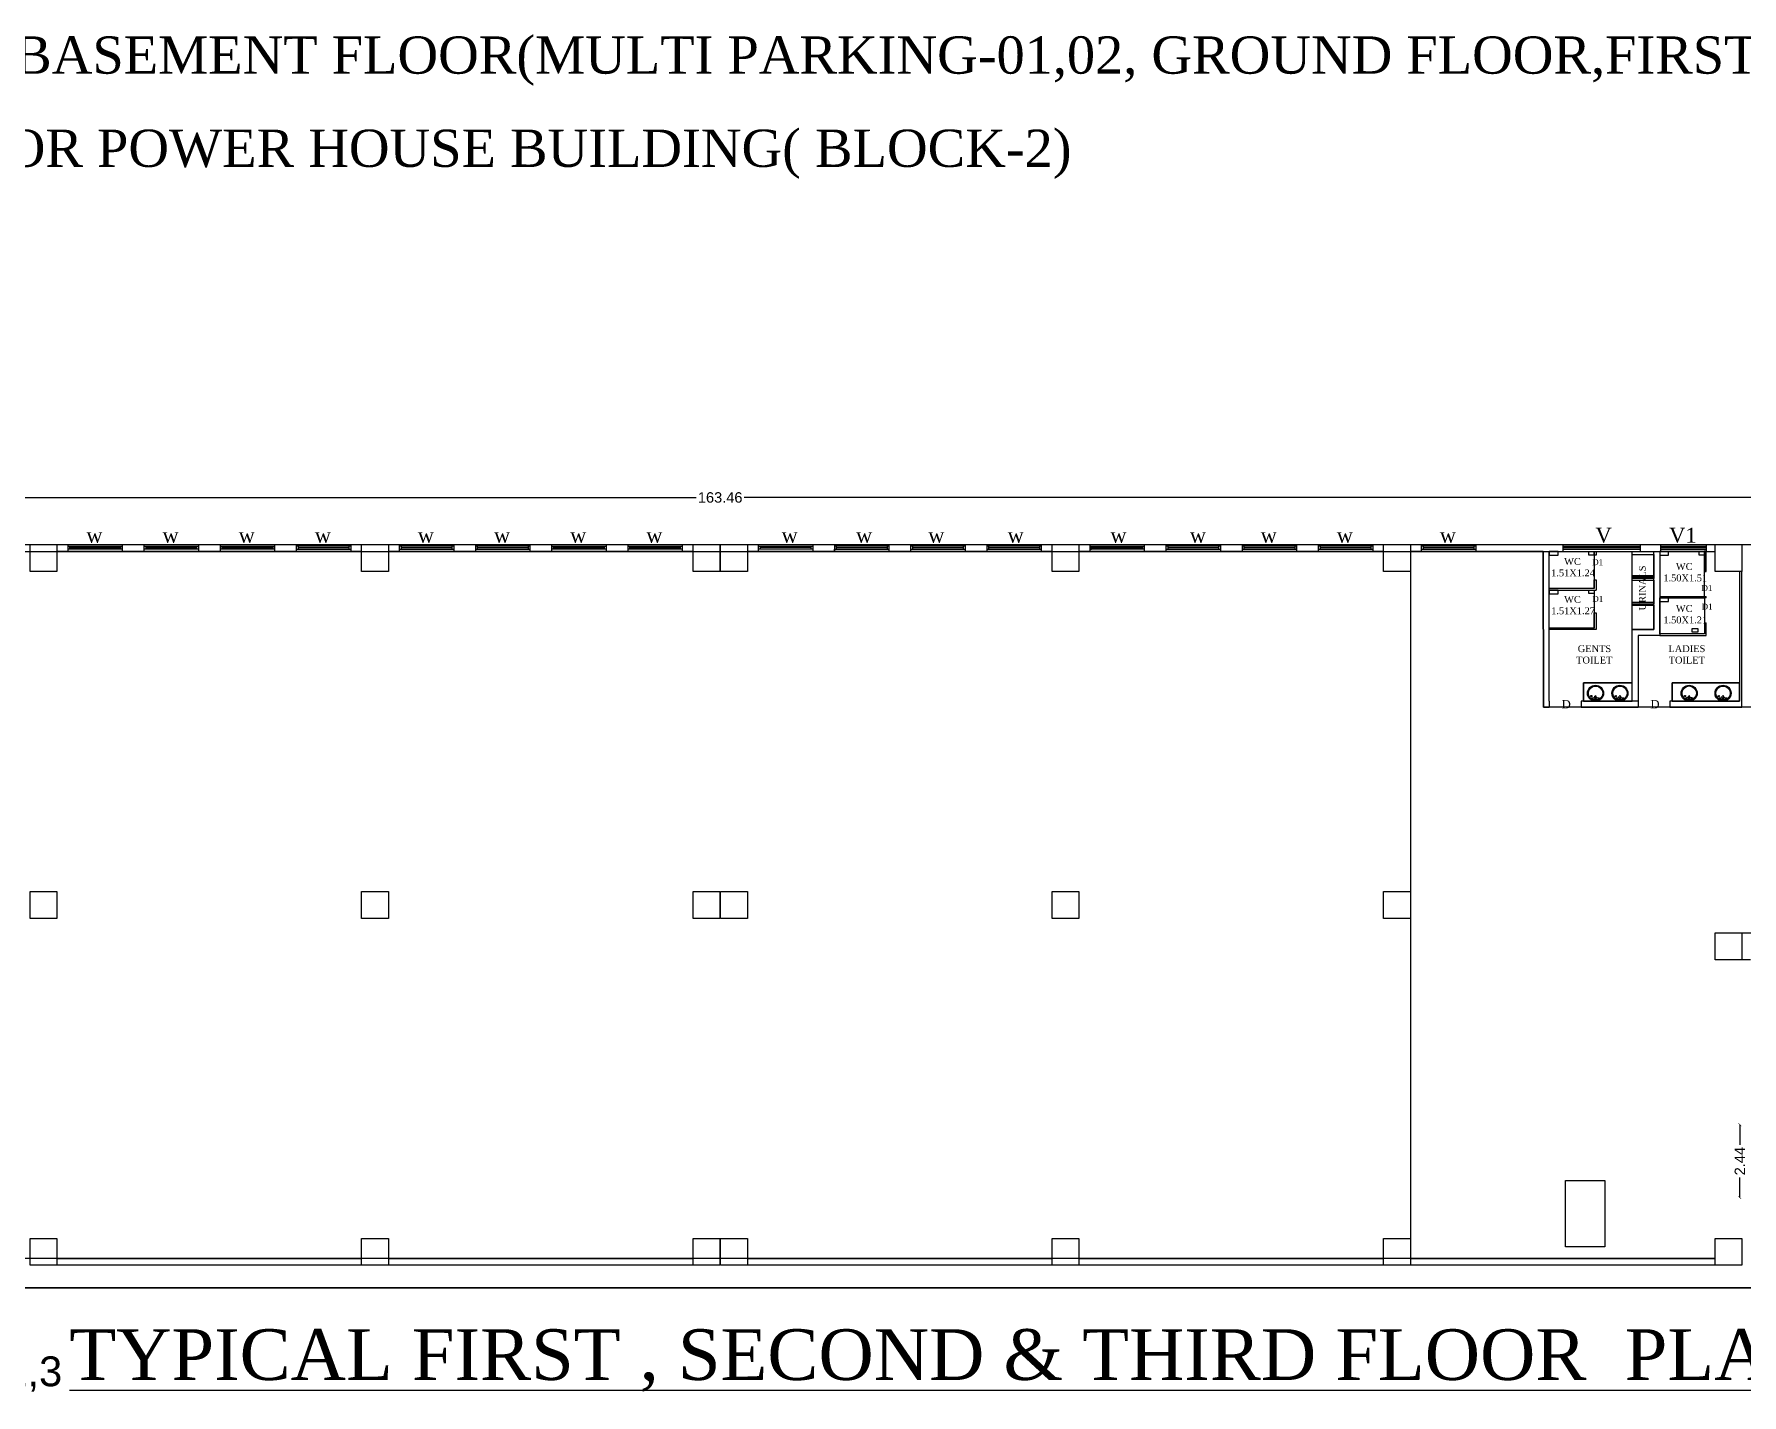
# Model space of a CAD drawing. Header units: metres. Extents: x 3229 to 14086, y -2906 to 1156.
# Drawn here: x 13699.1 to 13756.4, y -2721.6 to -2675.9 of the extents above; entities that cross this region are included whole.
import ezdxf

# ---------------------------------------------------------------- set-up
doc = ezdxf.new("R2010")
doc.units = ezdxf.units.M
doc.header["$MEASUREMENT"] = 0
for name, color, linetype in [('BLK_1_FLR_1_BATH', 1, 'Continuous'), ('BLK_1_FLR_1_BLT_UP_AREA', 18, 'Continuous'), ('BLK_1_FLR_1_CARPET_AREA', 18, 'Continuous'), ('BLK_1_FLR_1_DRINKING_WATER', 7, 'Continuous'), ('BLK_1_FLR_1_EXIT_WIDTH_DOOR', 2, 'Continuous'), ('BLK_1_FLR_1_REGULAR_ROOM', 3, 'Continuous'), ('BLK_1_FLR_1_URINAL', 235, 'Continuous'), ('BLK_1_FLR_1_WASH', 55, 'Continuous')]:
    doc.layers.add(name, color=color, linetype=linetype)
doc.styles.add('arial', font='arial.ttf', dxfattribs={"height": 0.35})
doc.styles.add('i', font='romantic.ttf')
doc.styles.get("Standard").update_dxf_attribs({"font": 'arial.ttf'})
doc.styles.add('TIMES NEW ROMAN', font='times.ttf')
doc.dimstyles.new('Standard3', dxfattribs={"dimtxt": 0.35, "dimasz": 0.1, "dimexe": 0.18, "dimexo": 0.0625, "dimgap": 0.09, "dimtad": 0, "dimzin": 0, "dimdsep": 46, "dimtxsty": 'arial', "dimblk": 'ARCHTICK', "dimcen": 0.09, "dimse1": 1, "dimse2": 1, "dimadec": 0, "dimazin": 0, "dimtfac": 1, "dimtofl": 0, "dimtmove": 1, "dimatfit": 3, "dimfxl": 0, "dimtolj": 1, "dimtzin": 0, "dimarcsym": 0})

# ---------------------------------------------------------------- blocks, each defined once
blk = doc.blocks.new('_ArchTick')
at = {"color": 0, "linetype": 'ByBlock', "const_width": 0.15}
blk.add_lwpolyline([(-0.5, -0.5), (0.5, 0.5)], dxfattribs=at)
blk = doc.blocks.new('*D10')
at = {"color": 0, "lineweight": -2}
for p, q in [((13640.411, -2691.461), (13721.342, -2691.461)), ((13803.872, -2691.461), (13722.942, -2691.461))]:
    blk.add_line(p, q, dxfattribs=at)
at = {"layer": 'DefPoints', "color": 0}
for p in [(13803.872, -2691.461), (13640.411, -2693.04), (13803.872, -2693.04)]:
    blk.add_point(p, dxfattribs=at)
at = {"color": 0, "lineweight": -2, "xscale": 0.4, "yscale": 0.4, "zscale": 0.4, "rotation": 180}
blk.add_blockref('_ArchTick', (13640.411, -2691.461), dxfattribs=at)
at = {"color": 0, "lineweight": -2, "xscale": 0.4, "yscale": 0.4, "zscale": 0.4}
blk.add_blockref('_ArchTick', (13803.872, -2691.461), dxfattribs=at)
at = {"color": 0, "insert": (13722.142, -2691.461), "char_height": 0.35, "attachment_point": 5, "style": 'arial'}
blk.add_mtext('\\A1;163.46', dxfattribs=at)
blk = doc.blocks.new('*D142')
at = {"layer": 'BLK_1_FLR_1_EXIT_WIDTH_DOOR', "color": 0, "lineweight": -2}
for p, q in [((13756.326, -2712.495), (13756.326, -2713.168)), ((13756.326, -2714.935), (13756.326, -2714.262))]:
    blk.add_line(p, q, dxfattribs=at)
at = {"layer": 'DefPoints', "color": 0}
for p in [(13756.326, -2712.495), (13756.689, -2712.495), (13756.689, -2714.935)]:
    blk.add_point(p, dxfattribs=at)
at = {"layer": 'BLK_1_FLR_1_EXIT_WIDTH_DOOR', "color": 0, "lineweight": -2, "xscale": 0.1, "yscale": 0.1, "zscale": 0.1}
for p, rotation in [((13756.326, -2712.495), 90), ((13756.326, -2714.935), 270)]:
    blk.add_blockref('_ArchTick', p, dxfattribs=dict(at, rotation=rotation))
at = {"layer": 'BLK_1_FLR_1_EXIT_WIDTH_DOOR', "color": 0, "insert": (13756.326, -2713.715), "char_height": 0.35, "attachment_point": 5, "rotation": 90, "style": 'arial'}
blk.add_mtext('\\A1;2.44', dxfattribs=at)

msp = doc.modelspace()

# ---------------------------------------------------------------- linework, layer by layer
at = {"color": 0, "ltscale": 0.2}
for p, q in [((13700.269, -2693.04), (13700.269, -2693.27)), ((13700.269, -2693.089), (13702.097, -2693.089)), ((13700.332, -2693.089), (13700.332, -2693.191)), ((13702.034, -2693.089), (13702.034, -2693.191)), ((13702.097, -2693.04), (13702.097, -2693.27)), ((13702.822, -2693.04), (13702.822, -2693.27)), ((13702.822, -2693.089), (13704.651, -2693.089)), ((13702.885, -2693.089), (13702.885, -2693.191)), ((13704.587, -2693.089), (13704.587, -2693.191)), ((13704.651, -2693.04), (13704.651, -2693.27)), ((13705.375, -2693.04), (13705.375, -2693.27)), ((13705.375, -2693.089), (13707.204, -2693.089)), ((13705.438, -2693.089), (13705.438, -2693.191)), ((13707.14, -2693.089), (13707.14, -2693.191)), ((13707.204, -2693.04), (13707.204, -2693.27)), ((13707.928, -2693.04), (13707.928, -2693.27)), ((13709.757, -2693.089), (13707.928, -2693.089)), ((13707.992, -2693.089), (13707.992, -2693.191)), ((13709.693, -2693.089), (13709.693, -2693.191)), ((13709.757, -2693.04), (13709.757, -2693.27)), ((13711.381, -2693.04), (13711.381, -2693.27)), ((13713.21, -2693.089), (13711.381, -2693.089)), ((13711.445, -2693.089), (13711.445, -2693.191)), ((13713.146, -2693.089), (13713.146, -2693.191)), ((13713.21, -2693.04), (13713.21, -2693.27)), ((13713.934, -2693.04), (13713.934, -2693.27)), ((13715.763, -2693.089), (13713.934, -2693.089)), ((13713.998, -2693.089), (13713.998, -2693.191)), ((13715.7, -2693.089), (13715.7, -2693.191)), ((13715.763, -2693.04), (13715.763, -2693.27)), ((13716.487, -2693.04), (13716.487, -2693.27)), ((13716.487, -2693.089), (13718.316, -2693.089)), ((13716.551, -2693.191), (13716.551, -2693.089)), ((13718.253, -2693.089), (13718.253, -2693.191)), ((13718.316, -2693.04), (13718.316, -2693.27)), ((13719.041, -2693.04), (13719.041, -2693.27)), ((13719.041, -2693.089), (13719.104, -2693.089)), ((13719.104, -2693.089), (13720.869, -2693.089)), ((13719.104, -2693.089), (13719.104, -2693.191)), ((13720.806, -2693.089), (13720.806, -2693.191)), ((13720.869, -2693.04), (13720.869, -2693.27)), ((13723.419, -2693.04), (13723.419, -2693.27)), ((13723.419, -2693.089), (13725.247, -2693.089)), ((13723.482, -2693.089), (13723.482, -2693.191)), ((13725.184, -2693.089), (13725.184, -2693.191)), ((13725.247, -2693.04), (13725.247, -2693.27)), ((13725.972, -2693.04), (13725.972, -2693.27)), ((13727.801, -2693.089), (13725.972, -2693.089)), ((13726.035, -2693.089), (13726.035, -2693.191)), ((13727.737, -2693.089), (13727.737, -2693.191)), ((13727.801, -2693.04), (13727.801, -2693.27)), ((13728.525, -2693.04), (13728.525, -2693.27)), ((13730.354, -2693.089), (13728.525, -2693.089)), ((13728.588, -2693.089), (13728.588, -2693.191)), ((13730.29, -2693.089), (13730.29, -2693.191)), ((13730.354, -2693.04), (13730.354, -2693.27)), ((13731.078, -2693.04), (13731.078, -2693.27)), ((13732.907, -2693.089), (13731.078, -2693.089)), ((13731.142, -2693.089), (13731.142, -2693.191)), ((13732.843, -2693.089), (13732.843, -2693.191)), ((13732.907, -2693.04), (13732.907, -2693.27)), ((13734.531, -2693.04), (13734.531, -2693.27)), ((13734.531, -2693.089), (13736.36, -2693.089)), ((13734.595, -2693.191), (13734.595, -2693.089)), ((13736.296, -2693.089), (13736.296, -2693.191)), ((13736.36, -2693.04), (13736.36, -2693.27)), ((13737.084, -2693.04), (13737.084, -2693.27)), ((13738.913, -2693.089), (13737.084, -2693.089)), ((13737.148, -2693.089), (13737.148, -2693.191)), ((13738.85, -2693.089), (13738.85, -2693.191)), ((13738.913, -2693.04), (13738.913, -2693.27)), ((13739.637, -2693.04), (13739.637, -2693.27)), ((13741.466, -2693.089), (13739.637, -2693.089)), ((13739.701, -2693.089), (13739.701, -2693.191)), ((13741.403, -2693.089), (13741.403, -2693.191)), ((13741.466, -2693.04), (13741.466, -2693.27)), ((13742.191, -2693.04), (13742.191, -2693.27)), ((13744.019, -2693.089), (13742.191, -2693.089)), ((13742.254, -2693.089), (13742.254, -2693.191)), ((13743.956, -2693.089), (13743.956, -2693.191)), ((13744.019, -2693.04), (13744.019, -2693.27)), ((13745.644, -2693.04), (13745.644, -2693.27)), ((13747.472, -2693.089), (13745.644, -2693.089)), ((13745.707, -2693.089), (13745.707, -2693.191)), ((13747.409, -2693.089), (13747.409, -2693.191)), ((13747.472, -2693.04), (13747.472, -2693.27)), ((13750.394, -2693.04), (13750.394, -2693.27)), ((13750.394, -2693.089), (13752.987, -2693.089)), ((13752.987, -2693.04), (13752.987, -2693.27)), ((13753.67, -2693.04), (13753.67, -2693.27)), ((13753.67, -2693.088), (13755.194, -2693.088)), ((13755.194, -2693.04), (13755.194, -2693.27)), ((13702.097, -2693.191), (13700.269, -2693.191)), ((13700.332, -2693.14), (13702.034, -2693.14)), ((13704.651, -2693.191), (13702.822, -2693.191)), ((13702.885, -2693.14), (13704.587, -2693.14)), ((13707.204, -2693.191), (13705.375, -2693.191)), ((13705.438, -2693.14), (13707.14, -2693.14)), ((13707.928, -2693.191), (13709.757, -2693.191)), ((13707.992, -2693.14), (13709.693, -2693.14)), ((13711.381, -2693.191), (13713.21, -2693.191)), ((13711.445, -2693.14), (13713.146, -2693.14)), ((13713.934, -2693.191), (13715.763, -2693.191)), ((13713.998, -2693.14), (13715.7, -2693.14)), ((13718.316, -2693.191), (13716.487, -2693.191)), ((13716.551, -2693.14), (13718.253, -2693.14)), ((13720.869, -2693.191), (13719.041, -2693.191)), ((13719.104, -2693.14), (13720.806, -2693.14)), ((13725.247, -2693.191), (13723.419, -2693.191)), ((13725.184, -2693.14), (13723.482, -2693.14)), ((13725.972, -2693.27), (13725.972, -2693.191)), ((13725.972, -2693.191), (13727.801, -2693.191)), ((13726.035, -2693.14), (13727.737, -2693.14)), ((13728.525, -2693.191), (13730.354, -2693.191)), ((13728.588, -2693.14), (13730.29, -2693.14)), ((13731.078, -2693.191), (13732.907, -2693.191)), ((13731.142, -2693.14), (13732.843, -2693.14)), ((13736.36, -2693.191), (13734.531, -2693.191)), ((13734.531, -2693.191), (13734.595, -2693.191)), ((13734.595, -2693.14), (13736.296, -2693.14)), ((13737.084, -2693.191), (13738.913, -2693.191)), ((13737.148, -2693.14), (13738.85, -2693.14)), ((13739.637, -2693.191), (13741.466, -2693.191)), ((13739.701, -2693.14), (13741.403, -2693.14)), ((13742.191, -2693.191), (13744.019, -2693.191)), ((13742.254, -2693.14), (13743.956, -2693.14)), ((13745.644, -2693.191), (13747.472, -2693.191)), ((13745.707, -2693.14), (13747.409, -2693.14)), ((13749.738, -2693.27), (13749.739, -2698.491)), ((13749.939, -2698.291), (13749.938, -2693.27)), ((13750.394, -2693.14), (13752.987, -2693.14)), ((13750.394, -2693.191), (13752.987, -2693.191)), ((13751.448, -2693.39), (13751.448, -2693.27)), ((13751.448, -2693.39), (13751.448, -2693.39)), ((13751.507, -2693.39), (13751.448, -2693.39)), ((13751.507, -2693.27), (13751.507, -2693.39)), ((13752.716, -2695.886), (13752.716, -2693.27)), ((13753.442, -2695.886), (13753.442, -2693.27)), ((13753.642, -2693.27), (13753.642, -2696.086)), ((13753.67, -2693.139), (13755.194, -2693.139)), ((13753.67, -2693.19), (13755.194, -2693.19)), ((13755.144, -2693.24), (13755.144, -2693.942)), ((13755.194, -2693.942), (13755.194, -2693.24)), ((13751.448, -2694.514), (13751.448, -2694.225)), ((13751.448, -2694.225), (13751.507, -2694.225)), ((13751.507, -2694.225), (13751.507, -2694.564)), ((13753.442, -2694.085), (13752.716, -2694.084)), ((13752.716, -2694.122), (13753.442, -2694.122)), ((13755.144, -2693.942), (13755.194, -2693.942)), ((13756.394, -2693.94), (13756.319, -2693.94)), ((13756.319, -2693.94), (13756.319, -2698.291)), ((13756.394, -2698.491), (13756.394, -2693.94)), ((13751.448, -2694.514), (13749.939, -2694.514)), ((13749.939, -2694.564), (13751.507, -2694.564)), ((13753.642, -2694.777), (13755.194, -2694.777)), ((13755.194, -2694.827), (13755.194, -2694.777)), ((13751.448, -2695.837), (13751.448, -2695.332)), ((13751.448, -2695.332), (13751.507, -2695.332)), ((13751.507, -2695.332), (13751.507, -2695.886)), ((13753.442, -2694.985), (13752.716, -2694.985)), ((13752.716, -2695.023), (13753.442, -2695.023)), ((13755.194, -2694.827), (13753.642, -2694.827)), ((13749.939, -2695.837), (13751.448, -2695.837)), ((13751.507, -2695.886), (13749.939, -2695.886)), ((13752.716, -2698.291), (13752.716, -2695.886)), ((13752.716, -2695.886), (13753.442, -2695.886)), ((13755.144, -2695.661), (13755.144, -2696.037)), ((13755.144, -2695.661), (13755.194, -2695.661)), ((13755.194, -2696.086), (13755.194, -2695.661)), ((13753.642, -2696.086), (13752.916, -2696.086)), ((13752.916, -2696.086), (13752.916, -2698.291)), ((13755.144, -2696.037), (13753.642, -2696.037)), ((13753.642, -2696.086), (13755.194, -2696.086)), ((13751.081, -2698.291), (13751.081, -2697.681)), ((13751.081, -2697.681), (13752.716, -2697.681)), ((13751.328, -2698.12), (13751.371, -2698.12)), ((13751.349, -2698.099), (13751.349, -2698.142)), ((13751.399, -2698.227), (13751.39, -2698.222)), ((13751.399, -2698.232), (13751.39, -2698.237)), ((13751.404, -2698.224), (13751.404, -2698.214)), ((13751.404, -2698.234), (13751.404, -2698.244)), ((13751.408, -2698.227), (13751.417, -2698.222)), ((13751.408, -2698.232), (13751.417, -2698.237)), ((13751.474, -2698.205), (13751.463, -2698.125)), ((13751.504, -2698.205), (13751.515, -2698.125)), ((13751.57, -2698.227), (13751.561, -2698.222)), ((13751.57, -2698.232), (13751.561, -2698.237)), ((13751.575, -2698.224), (13751.575, -2698.214)), ((13751.575, -2698.234), (13751.575, -2698.244)), ((13751.579, -2698.227), (13751.588, -2698.222)), ((13751.579, -2698.232), (13751.588, -2698.237)), ((13752.146, -2698.119), (13752.189, -2698.119)), ((13752.168, -2698.098), (13752.168, -2698.141)), ((13752.217, -2698.225), (13752.209, -2698.22)), ((13752.217, -2698.231), (13752.209, -2698.236)), ((13752.222, -2698.223), (13752.222, -2698.213)), ((13752.222, -2698.233), (13752.222, -2698.243)), ((13752.227, -2698.225), (13752.235, -2698.22)), ((13752.227, -2698.231), (13752.235, -2698.236)), ((13752.292, -2698.204), (13752.282, -2698.124)), ((13752.323, -2698.204), (13752.333, -2698.124)), ((13752.388, -2698.225), (13752.38, -2698.22)), ((13752.388, -2698.231), (13752.38, -2698.236)), ((13752.393, -2698.223), (13752.393, -2698.213)), ((13752.393, -2698.233), (13752.393, -2698.243)), ((13752.398, -2698.225), (13752.406, -2698.22)), ((13752.398, -2698.231), (13752.406, -2698.236)), ((13754.058, -2698.291), (13754.058, -2697.681)), ((13754.058, -2697.681), (13756.319, -2697.681)), ((13754.467, -2698.118), (13754.511, -2698.118)), ((13754.489, -2698.097), (13754.489, -2698.14)), ((13754.539, -2698.225), (13754.53, -2698.22)), ((13754.539, -2698.23), (13754.53, -2698.235)), ((13754.543, -2698.222), (13754.543, -2698.212)), ((13754.543, -2698.233), (13754.543, -2698.243)), ((13754.548, -2698.225), (13754.556, -2698.22)), ((13754.548, -2698.23), (13754.556, -2698.235)), ((13754.613, -2698.204), (13754.603, -2698.123)), ((13754.644, -2698.204), (13754.655, -2698.123)), ((13754.71, -2698.225), (13754.701, -2698.22)), ((13754.71, -2698.23), (13754.701, -2698.235)), ((13754.714, -2698.222), (13754.714, -2698.212)), ((13754.714, -2698.233), (13754.714, -2698.243)), ((13754.719, -2698.225), (13754.728, -2698.22)), ((13754.719, -2698.23), (13754.728, -2698.235)), ((13755.602, -2698.119), (13755.646, -2698.119)), ((13755.624, -2698.097), (13755.624, -2698.141)), ((13755.674, -2698.225), (13755.665, -2698.22)), ((13755.674, -2698.231), (13755.665, -2698.236)), ((13755.678, -2698.223), (13755.678, -2698.213)), ((13755.678, -2698.233), (13755.678, -2698.243)), ((13755.683, -2698.225), (13755.692, -2698.22)), ((13755.683, -2698.231), (13755.692, -2698.236)), ((13755.749, -2698.204), (13755.738, -2698.124)), ((13755.779, -2698.204), (13755.79, -2698.124)), ((13755.845, -2698.225), (13755.836, -2698.22)), ((13755.845, -2698.231), (13755.836, -2698.236)), ((13755.849, -2698.223), (13755.849, -2698.213)), ((13755.849, -2698.233), (13755.849, -2698.243)), ((13755.854, -2698.225), (13755.863, -2698.22)), ((13755.854, -2698.231), (13755.863, -2698.236)), ((13749.739, -2698.491), (13749.939, -2698.491)), ((13749.939, -2698.291), (13749.939, -2698.491)), ((13752.916, -2698.291), (13751.006, -2698.291)), ((13751.006, -2698.291), (13751.006, -2698.491)), ((13751.006, -2698.491), (13752.916, -2698.491)), ((13752.916, -2698.291), (13752.916, -2698.491)), ((13756.319, -2698.291), (13753.983, -2698.291)), ((13753.983, -2698.291), (13753.983, -2698.491)), ((13753.983, -2698.491), (13756.394, -2698.491))]:
    msp.add_line(p, q, dxfattribs=at)
for points in [[(13640.711, -2693.04), (13640.411, -2693.04), (13640.411, -2704.048), (13639.801, -2704.048), (13639.802, -2717.966), (13804.482, -2717.966), (13804.482, -2704.051), (13803.872, -2704.051), (13803.872, -2693.04), (13803.572, -2693.04)], [(13699.906, -2693.04), (13710.119, -2693.04)], [(13711.019, -2693.04), (13721.231, -2693.04)], [(13723.056, -2693.04), (13733.269, -2693.04)], [(13734.169, -2693.04), (13744.381, -2693.04)], [(13745.281, -2693.04), (13755.494, -2693.04)], [(13699.906, -2693.27), (13710.119, -2693.27)], [(13711.019, -2693.27), (13721.231, -2693.27)], [(13723.056, -2693.27), (13733.269, -2693.27)], [(13734.169, -2693.27), (13744.381, -2693.27)], [(13745.281, -2693.27), (13755.494, -2693.27)], [(13710.119, -2716.976), (13699.906, -2716.976)], [(13721.231, -2716.976), (13711.019, -2716.976)], [(13733.269, -2716.976), (13723.056, -2716.976)], [(13744.381, -2716.976), (13734.169, -2716.976)], [(13755.494, -2716.976), (13745.281, -2716.976)], [(13710.119, -2717.206), (13699.906, -2717.206)], [(13721.231, -2717.206), (13711.019, -2717.206)], [(13733.269, -2717.206), (13723.056, -2717.206)], [(13744.381, -2717.206), (13734.169, -2717.206)], [(13755.494, -2717.206), (13745.281, -2717.206)]]:
    msp.add_lwpolyline(points, dxfattribs=at)
msp.add_lwpolyline([(13639.802, -2717.966), (13639.801, -2704.048), (13640.411, -2704.048), (13640.411, -2693.04), (13803.872, -2693.04), (13803.872, -2704.051), (13804.482, -2704.051), (13804.482, -2717.966), (13639.802, -2717.966)])
for points in [[(13699.006, -2693.04), (13699.906, -2693.04), (13699.906, -2693.94), (13699.006, -2693.94)], [(13710.119, -2693.04), (13711.019, -2693.04), (13711.019, -2693.94), (13710.119, -2693.94)], [(13721.231, -2693.04), (13722.131, -2693.04), (13722.131, -2693.94), (13721.231, -2693.94)], [(13722.156, -2693.04), (13723.056, -2693.04), (13723.056, -2693.94), (13722.156, -2693.94)], [(13733.269, -2693.04), (13734.169, -2693.04), (13734.169, -2693.94), (13733.269, -2693.94)], [(13744.381, -2693.04), (13745.281, -2693.04), (13745.281, -2693.94), (13744.381, -2693.94)], [(13755.494, -2693.04), (13756.394, -2693.04), (13756.394, -2693.94), (13755.494, -2693.94)], [(13699.006, -2704.673), (13699.906, -2704.673), (13699.906, -2705.573), (13699.006, -2705.573)], [(13710.119, -2704.673), (13711.019, -2704.673), (13711.019, -2705.573), (13710.119, -2705.573)], [(13721.231, -2704.673), (13722.131, -2704.673), (13722.131, -2705.573), (13721.231, -2705.573)], [(13722.156, -2704.673), (13723.056, -2704.673), (13723.056, -2705.573), (13722.156, -2705.573)], [(13733.269, -2704.673), (13734.169, -2704.673), (13734.169, -2705.573), (13733.269, -2705.573)], [(13744.381, -2704.673), (13745.281, -2704.673), (13745.281, -2705.573), (13744.381, -2705.573)], [(13755.494, -2706.063), (13756.394, -2706.063), (13756.394, -2706.963), (13755.494, -2706.963)], [(13699.006, -2716.306), (13699.906, -2716.306), (13699.906, -2717.206), (13699.006, -2717.206)], [(13710.119, -2716.306), (13711.019, -2716.306), (13711.019, -2717.206), (13710.119, -2717.206)], [(13721.231, -2716.306), (13722.131, -2716.306), (13722.131, -2717.206), (13721.231, -2717.206)], [(13722.156, -2716.306), (13723.056, -2716.306), (13723.056, -2717.206), (13722.156, -2717.206)], [(13733.269, -2716.306), (13734.169, -2716.306), (13734.169, -2717.206), (13733.269, -2717.206)], [(13744.381, -2716.306), (13745.281, -2716.306), (13745.281, -2717.206), (13744.381, -2717.206)], [(13755.494, -2716.306), (13756.394, -2716.306), (13756.394, -2717.206), (13755.494, -2717.206)]]:
    msp.add_lwpolyline(points, close=True, dxfattribs=at)
for centre, radius in [((13751.488, -2698.025), 0.269), ((13751.489, -2698.024), 0.241), ((13751.349, -2698.12), 0.0215), ((13751.404, -2698.229), 0.0153), ((13751.404, -2698.229), 0.00528), ((13751.489, -2698.229), 0.0283), ((13751.489, -2698.229), 0.0229), ((13751.489, -2698.229), 0.0153), ((13751.575, -2698.229), 0.0153), ((13751.575, -2698.229), 0.00528), ((13752.307, -2698.024), 0.269), ((13752.308, -2698.023), 0.241), ((13752.168, -2698.119), 0.0215), ((13752.222, -2698.228), 0.0153), ((13752.222, -2698.228), 0.00528), ((13752.308, -2698.228), 0.0283), ((13752.308, -2698.228), 0.0229), ((13752.308, -2698.228), 0.0153), ((13752.393, -2698.228), 0.0153), ((13752.393, -2698.228), 0.00528), ((13754.628, -2698.024), 0.269), ((13754.629, -2698.022), 0.241), ((13754.489, -2698.118), 0.0215), ((13754.543, -2698.227), 0.0153), ((13754.543, -2698.227), 0.00528), ((13754.629, -2698.227), 0.0283), ((13754.629, -2698.227), 0.0229), ((13754.629, -2698.227), 0.0153), ((13754.714, -2698.227), 0.0153), ((13754.714, -2698.227), 0.00528), ((13755.763, -2698.024), 0.269), ((13755.764, -2698.023), 0.241), ((13755.624, -2698.119), 0.0215), ((13755.678, -2698.228), 0.0153), ((13755.678, -2698.228), 0.00528), ((13755.764, -2698.228), 0.0283), ((13755.764, -2698.228), 0.0229), ((13755.764, -2698.228), 0.0153), ((13755.849, -2698.228), 0.0153), ((13755.849, -2698.228), 0.00528)]:
    msp.add_circle(centre, radius, dxfattribs=at)
for centre, radius, start, end in [((13751.489, -2698.656), 0.479, 92.2641, 109.5424), ((13751.489, -2698.151), 0.0368, 45.6485, 134.3515), ((13751.489, -2698.656), 0.479, 70.4576, 87.7358), ((13752.308, -2698.655), 0.479, 92.2641, 109.5424), ((13752.308, -2698.15), 0.0368, 45.6485, 134.3515), ((13752.308, -2698.655), 0.479, 70.4576, 87.7358), ((13754.629, -2698.654), 0.479, 92.2641, 109.5424), ((13754.629, -2698.15), 0.0368, 45.6485, 134.3515), ((13754.629, -2698.654), 0.479, 70.4576, 87.7358), ((13755.764, -2698.655), 0.479, 92.2641, 109.5424), ((13755.764, -2698.15), 0.0368, 45.6485, 134.3515), ((13755.764, -2698.655), 0.479, 70.4576, 87.7358)]:
    msp.add_arc(centre, radius, start, end, dxfattribs=at)
at = {"layer": 'BLK_1_FLR_1_BATH'}
for points in [[(13749.938, -2693.27), (13751.448, -2693.27), (13751.448, -2694.514), (13749.938, -2694.514)], [(13749.939, -2694.564), (13751.448, -2694.564), (13751.448, -2695.837), (13749.939, -2695.837)]]:
    msp.add_lwpolyline(points, close=True, dxfattribs=at)
at = {"layer": 'BLK_1_FLR_1_BATH', "color": 2}
for points in [[(13755.144, -2693.27), (13753.642, -2693.27), (13753.642, -2694.777), (13755.144, -2694.777)], [(13755.144, -2696.037), (13753.642, -2696.037), (13753.642, -2694.827), (13755.144, -2694.827)]]:
    msp.add_lwpolyline(points, close=True, dxfattribs=at)
at = {"layer": 'BLK_1_FLR_1_BLT_UP_AREA', "color": 18}
msp.add_lwpolyline([(13639.802, -2717.966), (13639.801, -2704.048), (13640.411, -2704.048), (13640.411, -2693.04), (13803.872, -2693.04), (13803.872, -2704.051), (13804.482, -2704.051), (13804.482, -2717.966), (13639.802, -2717.966)], dxfattribs=at)
at = {"layer": 'BLK_1_FLR_1_CARPET_AREA', "color": 18}
for points in [[(13757.219, -2698.491), (13749.739, -2698.491), (13749.738, -2693.27), (13745.281, -2693.27), (13745.281, -2693.94), (13744.381, -2693.94), (13744.381, -2693.27), (13734.169, -2693.27), (13734.169, -2693.94), (13733.269, -2693.94), (13733.269, -2693.27), (13723.056, -2693.27), (13723.056, -2693.94), (13721.231, -2693.94), (13721.231, -2693.27), (13711.019, -2693.27), (13711.019, -2693.94), (13710.119, -2693.94), (13710.119, -2693.27), (13699.906, -2693.27), (13699.906, -2693.94), (13699.006, -2693.94)], [(13756.689, -2706.961), (13755.494, -2706.963), (13755.494, -2706.063), (13757.319, -2706.063)], [(13699.006, -2716.306), (13699.906, -2716.306), (13699.906, -2716.976), (13710.119, -2716.976), (13710.119, -2716.306), (13711.019, -2716.306), (13711.019, -2716.976), (13721.231, -2716.976), (13721.231, -2716.306), (13723.056, -2716.306), (13723.056, -2716.976), (13733.269, -2716.976), (13733.269, -2716.306), (13734.169, -2716.306), (13734.169, -2716.976), (13744.381, -2716.976), (13744.381, -2716.306), (13745.281, -2716.306), (13745.281, -2716.976), (13755.494, -2716.976), (13755.494, -2716.306), (13756.394, -2716.306)]]:
    msp.add_lwpolyline(points, dxfattribs=at)
at = {"layer": 'BLK_1_FLR_1_DRINKING_WATER'}
msp.add_lwpolyline([(13751.802, -2716.587), (13750.479, -2716.587), (13750.479, -2714.366), (13751.802, -2714.366)], close=True, dxfattribs=at)
at = {"layer": 'BLK_1_FLR_1_REGULAR_ROOM'}
msp.add_lwpolyline([(13694.832, -2693.27), (13745.281, -2693.27), (13745.281, -2716.976), (13694.832, -2716.976)], close=True, dxfattribs=at)
at = {"layer": 'BLK_1_FLR_1_URINAL'}
for points in [[(13752.716, -2693.369), (13753.44, -2693.369), (13753.442, -2694.179), (13752.716, -2694.179)], [(13752.716, -2694.228), (13753.44, -2694.228), (13753.442, -2695.038), (13752.716, -2695.038)], [(13752.716, -2695.076), (13753.44, -2695.076), (13753.442, -2695.886), (13752.716, -2695.886)]]:
    msp.add_lwpolyline(points, close=True, dxfattribs=at)
at = {"layer": 'BLK_1_FLR_1_WASH', "color": 60}
for points in [[(13749.938, -2693.394), (13750.232, -2693.394), (13750.232, -2693.27), (13749.938, -2693.27)], [(13753.642, -2693.394), (13753.935, -2693.394), (13753.935, -2693.27), (13753.642, -2693.27)], [(13749.939, -2694.688), (13750.232, -2694.688), (13750.232, -2694.564), (13749.939, -2694.564)], [(13753.642, -2694.95), (13753.935, -2694.95), (13753.935, -2694.827), (13753.642, -2694.827)]]:
    msp.add_lwpolyline(points, close=True, dxfattribs=at)
at = {"layer": 'BLK_1_FLR_1_WASH', "color": 56}
for points in [[(13751.269, -2693.27), (13751.448, -2693.27), (13751.448, -2693.392), (13751.269, -2693.392)], [(13754.965, -2693.27), (13755.144, -2693.27), (13755.144, -2693.392), (13754.965, -2693.392)], [(13751.269, -2694.564), (13751.448, -2694.564), (13751.448, -2694.685), (13751.269, -2694.685)], [(13754.734, -2695.857), (13754.914, -2695.857), (13754.914, -2695.979), (13754.734, -2695.979)]]:
    msp.add_lwpolyline(points, close=True, dxfattribs=at)
at = {"layer": 'BLK_1_FLR_1_WASH'}
for points in [[(13752.716, -2697.681), (13751.081, -2697.681), (13751.081, -2698.291), (13752.716, -2698.291)], [(13756.319, -2697.681), (13754.058, -2697.681), (13754.058, -2698.291), (13756.319, -2698.291)]]:
    msp.add_lwpolyline(points, close=True, dxfattribs=at)

# ---------------------------------------------------------------- texts
at = {"color": 0, "style": 'TIMES NEW ROMAN'}
msp.add_text('%%UTYPICAL FIRST , SECOND & THIRD FLOOR  PLAN', height=1.7, dxfattribs=at).set_placement((13700.325, -2721.051))
at = {"color": 0, "insert": (13636.059, -2675.998), "char_height": 1.25, "width": 175.22328, "attachment_point": 1, "line_spacing_factor": 1.5, "style": 'i'}
msp.add_mtext('PLAN SHOWING  THE REVISED  CONSTRUCTION OF  R.C.C ROOF SEMI BASEMENT FLOOR(MULTI PARKING-01,02, GROUND FLOOR,FIRST FLOOR,SECOND FLOOR &  THIRD FLOOR  PROFESSIONAL CONSULTING OFFICE  BUILDING (BLOCK-1),R.C.C ROOF GROUND FLOOR POWER HOUSE BUILDING( BLOCK-2) ', dxfattribs=at)
at = {"color": 0, "attachment_point": 1, "style": 'TIMES NEW ROMAN'}
for s, insert, char_height in [('{\\W3.70668; }V', (13750.788, -2692.475), 0.5), ('{\\W2.926407; }V1', (13753.404, -2692.475), 0.5), ('{\\W3.695938; }w', (13700.194, -2692.475), 0.5), ('{\\W3.695938; }w', (13702.747, -2692.475), 0.5), ('{\\W3.695938; }w', (13705.3, -2692.475), 0.5), ('{\\W3.695938; }w', (13707.853, -2692.475), 0.5), ('{\\W3.695938; }w', (13711.306, -2692.475), 0.5), ('{\\W3.695938; }w', (13713.859, -2692.475), 0.5), ('{\\W3.695938; }w', (13716.413, -2692.475), 0.5), ('{\\W3.695938; }w', (13718.966, -2692.475), 0.5), ('{\\W3.695938; }w', (13723.501, -2692.475), 0.5), ('{\\W3.695938; }w', (13725.998, -2692.475), 0.5), ('{\\W3.695938; }w', (13728.418, -2692.475), 0.5), ('{\\W3.695938; }w', (13731.08, -2692.475), 0.5), ('{\\W3.695938; }w', (13734.525, -2692.475), 0.5), ('{\\W3.695938; }w', (13737.189, -2692.475), 0.5), ('{\\W3.695938; }w', (13739.563, -2692.475), 0.5), ('{\\W3.695938; }w', (13742.116, -2692.475), 0.5), ('{\\W3.695938; }w', (13745.569, -2692.475), 0.5), ('{\\W5.30327;  }D1', (13750.575, -2693.531), 0.2), ('{\\W5.30327;  }D1', (13750.579, -2694.761), 0.2), ('{\\W5.30327;  }D1', (13754.239, -2694.396), 0.2), ('{\\W5.30327;  }D1', (13754.245, -2695.018), 0.2), ('{\\W7.789274; }D', (13749.529, -2698.253), 0.28), ('{\\W7.789274; }D', (13752.506, -2698.253), 0.28)]:
    msp.add_mtext_dynamic_manual_height_columns(s, width=1.88596, gutter_width=15, heights=[0], dxfattribs=dict(at, insert=insert, char_height=char_height))
at = {"color": 0, "char_height": 0.23, "attachment_point": 1}
for s, insert in [('{\\fTimes New Roman|b0|i0|c0|p18;\\W5.1401;  \\W1;WC\\P{\\W5.265547; }1.51X1.24}', (13749.544, -2693.489)), ('{\\fTimes New Roman|b0|i0|c0|p18;\\W5.1401;  \\W1;WC\\P{\\W5.440351; }1.50X1.51}', (13753.29, -2693.659)), ('{\\fTimes New Roman|b0|i0|c0|p18;\\W5.1401;  \\W1;WC\\P{\\W5.285078; }1.51X1.27}', (13749.544, -2694.761)), ('{\\fTimes New Roman|b0|i0|c0|p18;\\W5.1401;  \\W1;WC\\P{\\W5.440351; }1.50X1.21}', (13753.29, -2695.067)), ('{\\fTimes New Roman|b0|i0|c0|p18;\\W7.13957; \\W1;GENTS \\P{\\W6.519453; }TOILET}', (13750.273, -2696.415)), ('{\\fTimes New Roman|b0|i0|c0|p18;\\W6.44328; \\W1;LADIES \\P{\\W6.519453; }TOILET}', (13753.374, -2696.415))]:
    msp.add_mtext_dynamic_manual_height_columns(s, width=2.27644, gutter_width=35.4, heights=[0], dxfattribs=dict(at, insert=insert))
at = {"color": 0, "insert": (13752.944, -2695.669), "char_height": 0.23, "attachment_point": 1, "rotation": 90}
msp.add_mtext_dynamic_manual_height_columns('{\\fTimes New Roman|b0|i0|c0|p18;\\W4.85734; \\W1;URINALS}', width=2.27644, gutter_width=35.4, heights=[0], dxfattribs=at)
at = {"layer": 'BLK_1_FLR_1_BLT_UP_AREA', "color": 18, "insert": (13680.325, -2720.263), "char_height": 1, "attachment_point": 1}
msp.add_mtext_dynamic_manual_height_columns('TYPICAL_FLOOR_PLAN=1,2,3', width=6.87881, gutter_width=35.4, heights=[0], dxfattribs=at)

# ---------------------------------------------------------------- dimensions: what is measured, and where the dimension line sits
at = {"color": 0}
dim = msp.add_aligned_dim(p1=(13640.411, -2693.04), p2=(13803.872, -2693.04), distance=1.579, dimstyle='Standard3', override={"dimasz": 0.4}, dxfattribs=at)
dim.commit()
dim.dimension.update_dxf_attribs({"geometry": '*D10', "text_midpoint": (13722.142, -2691.461)})
at = {"layer": 'BLK_1_FLR_1_EXIT_WIDTH_DOOR'}
dim = msp.add_aligned_dim(p1=(13756.689, -2714.935), p2=(13756.689, -2712.495), distance=0.363, dimstyle='Standard3', override={"dimfxl": 0.18, "dimfxlon": 1, "dimarcsym": 1}, dxfattribs=at)
dim.commit()
dim.dimension.update_dxf_attribs({"geometry": '*D142', "text_midpoint": (13756.326, -2713.715)})

doc.saveas('drawing.dxf')
